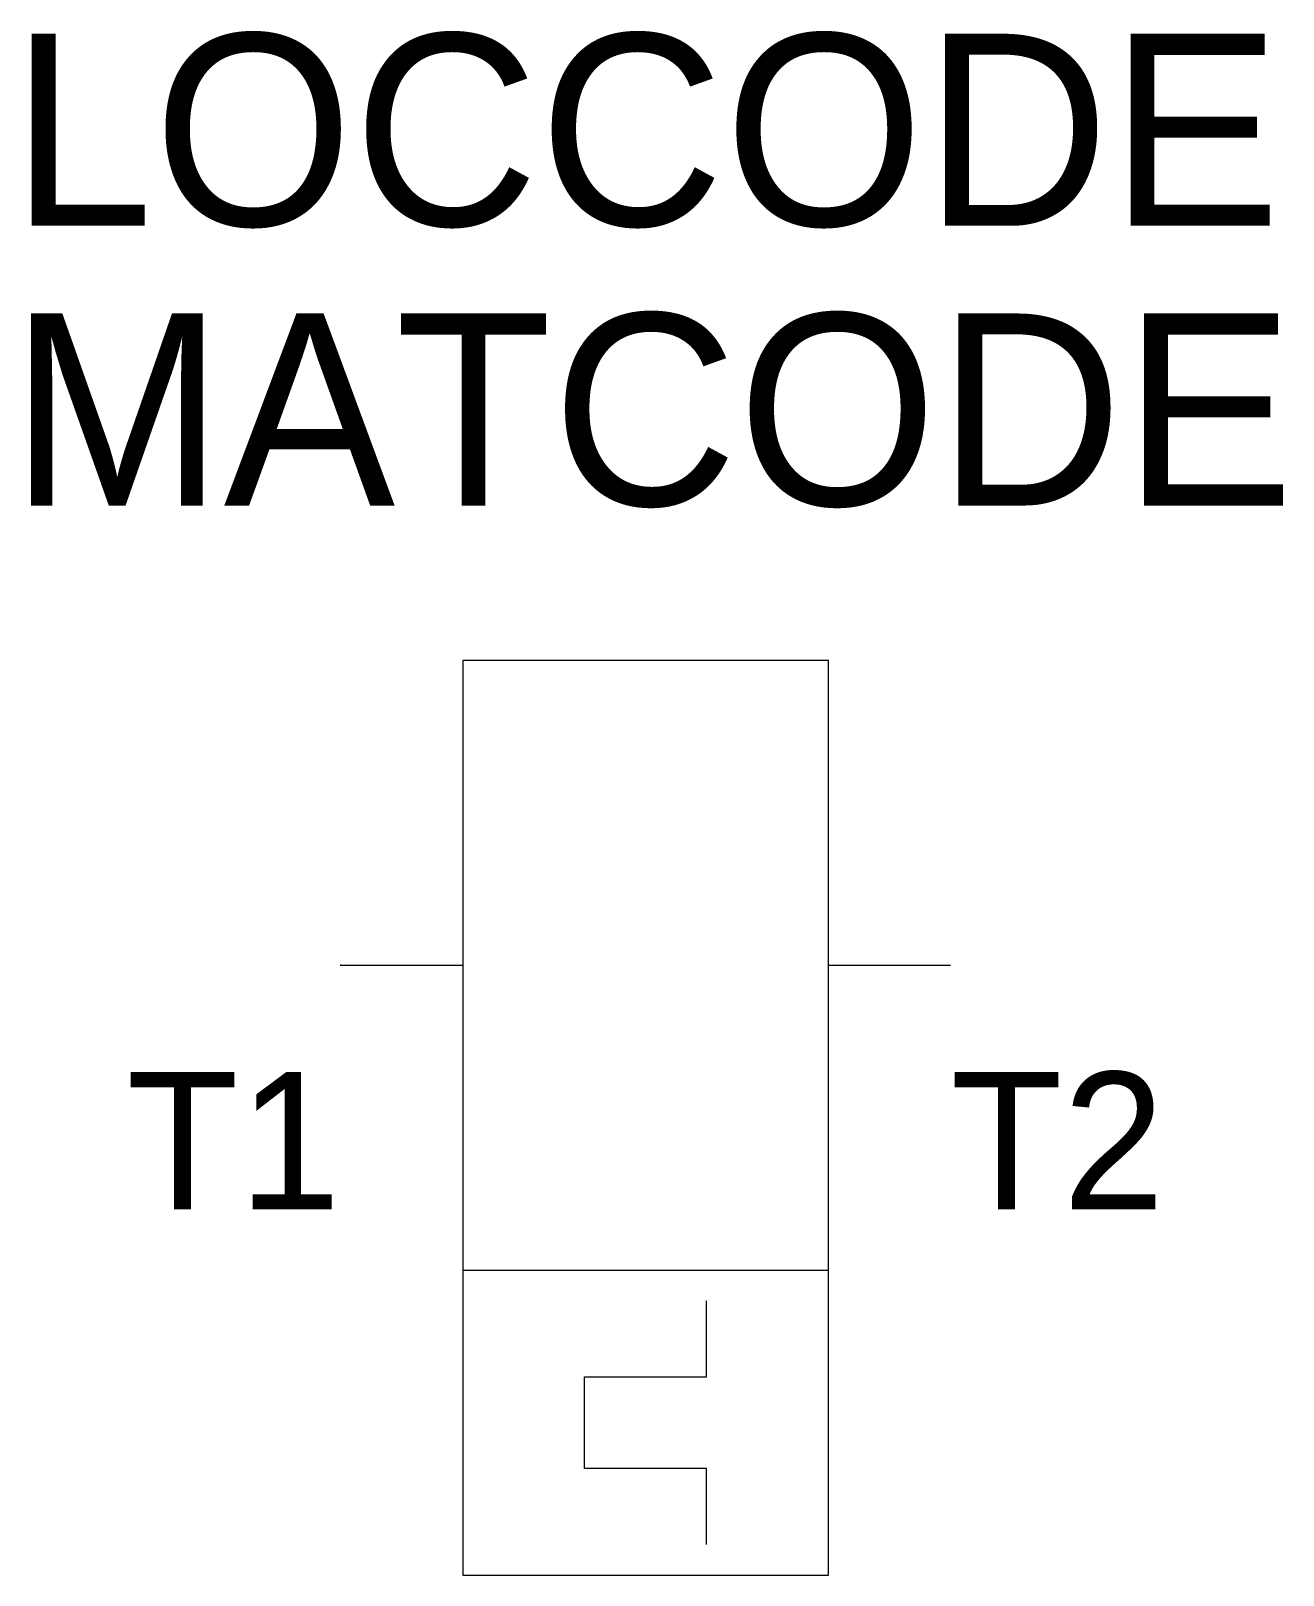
# Model space of a CAD drawing. Extents: x -10.1 to 10.5, y -10 to 15.3.
import ezdxf
from ezdxf.enums import TextEntityAlignment as Align

# ---------------------------------------------------------------- set-up
doc = ezdxf.new("R2010")
doc.units = 0
doc.layers.get('0').update_dxf_attribs({"linetype": 'CONTINUOUS'})
doc.layers.add('C', color=6, linetype='CONTINUOUS')
doc.layers.add('T2', color=1, linetype='CONTINUOUS')

msp = doc.modelspace()

# ---------------------------------------------------------------- linework, layer by layer
at = {"color": 0}
for p, q in [((-3, 5), (-3, 0)), ((3, 5), (-3, 5)), ((3, 0), (3, 5)), ((-5, 0), (-3, 0)), ((-3, 0), (-3, -5)), ((3, 0), (5, 0)), ((3, -5), (3, 0)), ((-3, -5), (3, -5)), ((1, -6.75), (1, -5.5)), ((-1, -6.75), (1, -6.75)), ((-1, -8.25), (-1, -6.75)), ((1, -8.25), (-1, -8.25)), ((1, -9.5), (1, -8.25))]:
    msp.add_line(p, q, dxfattribs=at)
at = {"color": 0, "linetype": 'CONTINUOUS'}
for p, q in [((-3, -5), (-3, -10)), ((3, -10), (3, -5)), ((-3, -10), (3, -10))]:
    msp.add_line(p, q, dxfattribs=at)
at = {"layer": 'C', "color": 0, "linetype": 'CONTINUOUS'}
msp.add_point((-5, 0), dxfattribs=at)

# ---------------------------------------------------------------- texts
at = {"color": 0, "linetype": 'CONTINUOUS'}
for tag, p in [('LOCCODE', (0, 12.127)), ('MATCODE', (0.104, 7.54))]:
    msp.add_attdef(tag, text='', height=3.15, dxfattribs=at).set_placement(p, align=Align.CENTER)
at = {"layer": 'T2', "color": 0, "linetype": 'CONTINUOUS'}
msp.add_attdef('T1', text='', height=2.25, dxfattribs=at).set_placement((-5, -4), align=Align.RIGHT)
msp.add_attdef('T2', (5, -4), '', height=2.25, dxfattribs=at)

doc.saveas('drawing.dxf')
